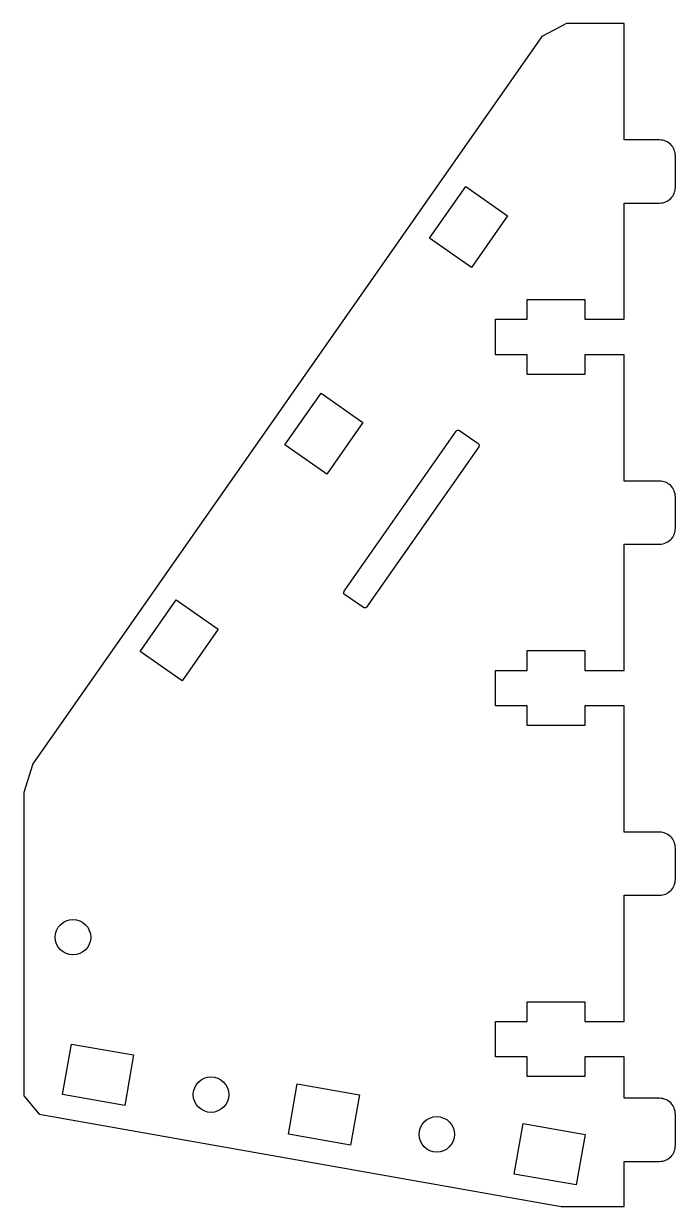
# Model space of a CAD drawing. Header units: millimetres. Extents: x -76 to 7, y 0 to 150.
import ezdxf

# ---------------------------------------------------------------- set-up
doc = ezdxf.new("R2010")
doc.units = ezdxf.units.MM

msp = doc.modelspace()

# ---------------------------------------------------------------- linework, layer by layer
for points in [[(-5, 67.98), (0, 67.98), (0, 83.99), (4.5, 83.99, 0.414214), (6.5, 85.99), (6.5, 89.99, 0.414214), (4.5, 91.99), (0, 91.99), (0, 108), (-5, 108), (-5, 105.5), (-12.3, 105.5), (-12.3, 108), (-16.3, 108), (-16.3, 112.5), (-12.3, 112.5), (-12.3, 115), (-5, 115), (-5, 112.5), (0, 112.5), (0, 127.25), (4.5, 127.25, 0.414214), (6.5, 129.25), (6.5, 133.25, 0.414214), (4.5, 135.25), (0, 135.25), (0, 150), (-7.29, 150), (-10.43, 148.36), (-75.01, 56.14), (-76.15, 52.5), (-76.15, 14.02), (-74.18, 11.67), (-8, 0), (0, 0), (0, 5.7), (4.5, 5.7, 0.414214), (6.5, 7.7), (6.5, 11.7, 0.414214), (4.5, 13.7), (0, 13.7), (0, 18.95), (-5, 18.95), (-5, 16.45), (-12.3, 16.45), (-12.3, 18.95), (-16.3, 18.95), (-16.3, 23.45), (-12.3, 23.45), (-12.3, 25.95), (-5, 25.95), (-5, 23.45), (0, 23.45), (0, 39.46), (4.5, 39.46, 0.414214), (6.5, 41.46), (6.5, 45.46, 0.414214), (4.5, 47.46), (0, 47.46), (0, 63.48), (-5, 63.48), (-5, 60.98), (-12.3, 60.98), (-12.3, 63.48), (-16.3, 63.48), (-16.3, 67.98), (-12.3, 67.98), (-12.3, 70.48), (-5, 70.48)], [(-20.87, 98.41), (-18.5, 96.74, -0.414214), (-18.43, 96.33), (-32.65, 76.01, -0.414214), (-33.07, 75.94), (-35.44, 77.6, -0.414214), (-35.52, 78.02), (-21.29, 98.33, -0.414214)]]:
    msp.add_lwpolyline(points, format="xyb", close=True)
for points in [[(-20.09, 129.34), (-14.77, 125.61), (-19.35, 119.06), (-24.68, 122.79)], [(-38.44, 103.13), (-33.12, 99.4), (-37.71, 92.85), (-43.03, 96.57)], [(-56.8, 76.91), (-51.47, 73.19), (-56.06, 66.63), (-61.39, 70.36)], [(-71.21, 14.19), (-70.09, 20.59), (-62.21, 19.2), (-63.34, 12.8)], [(-42.58, 9.14), (-41.45, 15.54), (-33.57, 14.16), (-34.7, 7.75)], [(-13.95, 4.09), (-12.82, 10.5), (-4.94, 9.11), (-6.07, 2.71)]]:
    msp.add_lwpolyline(points, close=True)
for centre in [(-69.9, 34.13), (-52.39, 14.17), (-23.76, 9.13)]:
    msp.add_circle(centre, 2.25)

doc.saveas('drawing.dxf')
